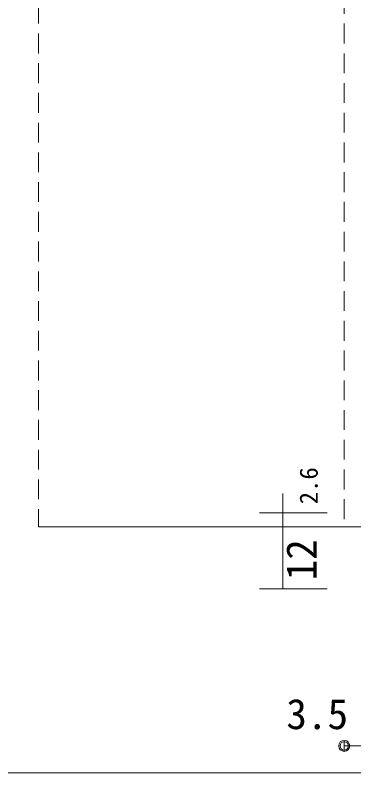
# Model space of a CAD drawing. Units: millimetres on the paper, enlarged 5 times, with parts at other scales. Extents: x -992 to 1008, y -685 to 700.
# Drawn here: x -762.6 to -660.1, y -26.2 to 203.1 of the extents above; entities that cross this region are included whole.
import ezdxf
from ezdxf.enums import TextEntityAlignment as Align

# ---------------------------------------------------------------- set-up
doc = ezdxf.new("R2010")
doc.units = ezdxf.units.MM
doc.header["$LTSCALE"] = 5
doc.header["$PDMODE"] = 32
doc.header["$PDSIZE"] = 2.5
doc.linetypes.add('DASHED1', pattern=[1.8, 1.2, -0.6])
for name, color, linetype, lineweight in [('1-0_H-SYM', 7, 'Continuous', 20), ('1-1_0', 7, 'Continuous', 20), ('2-0_18', 7, 'Continuous', 18)]:
    doc.layers.add(name, color=color, linetype=linetype, lineweight=lineweight)
doc.styles.add('ＭＳ ゴシック', font='')
doc.styles.get('ＭＳ ゴシック').set_extended_font_data('MS Gothic')

msp = doc.modelspace()

# ---------------------------------------------------------------- linework, layer by layer
at = {"layer": '1-0_H-SYM'}
msp.add_lwpolyline([(197.5, -26.25), (-967.5, -26.25), (-967.5, 675)], dxfattribs=at)
at = {"layer": '1-1_0'}
msp.add_lwpolyline([(197.5, -26.25), (-967.5, -26.25), (-967.5, 675)], dxfattribs=at)
at = {"layer": '2-0_18', "linetype": 'DASHED1', "lineweight": 20}
for p, q in [((-755.485, 530.579), (-755.485, 48.266)), ((-662.985, 470.579), (-662.985, 48.266)), ((-662.985, -16.419), (-662.985, -19.752))]:
    msp.add_line(p, q, dxfattribs=at)
at = {"layer": '2-0_18', "lineweight": 20}
for p, q in [((-681.51, 58.325), (-681.51, 29.433)), ((-668.103, 52.432), (-688.608, 52.432)), ((-755.485, 48.266), (-428.864, 48.266)), ((-668.103, 29.433), (-688.608, 29.433))]:
    msp.add_line(p, q, dxfattribs=at)
at = {"layer": '2-0_18', "color": 4}
for p, q in [((-662.985, -18.086), (-662.985, -16.419)), ((-657.152, -18.086), (-662.985, -18.086))]:
    msp.add_line(p, q, dxfattribs=at)
msp.add_circle((-662.985, -18.086), 1.667, dxfattribs=at)
msp.add_point((-662.985, -18.086), dxfattribs=at)
at = {"layer": '2-0_18', "color": 5}
msp.add_point((-662.985, -18.086), dxfattribs=at)

# ---------------------------------------------------------------- texts
at = {"layer": '2-0_18', "style": 'ＭＳ ゴシック'}
for s, height, p in [('2.6', 5.499, (-669.339, 55.05)), ('12', 9.164, (-668.609, 32.017))]:
    msp.add_text(s, height=height, rotation=90, dxfattribs=at).set_placement(p, align=Align.BOTTOM_LEFT)
msp.add_text('3.5', height=9.164, dxfattribs=at).set_placement((-680.503, -15.761), align=Align.BOTTOM_LEFT)

doc.saveas('drawing.dxf')
